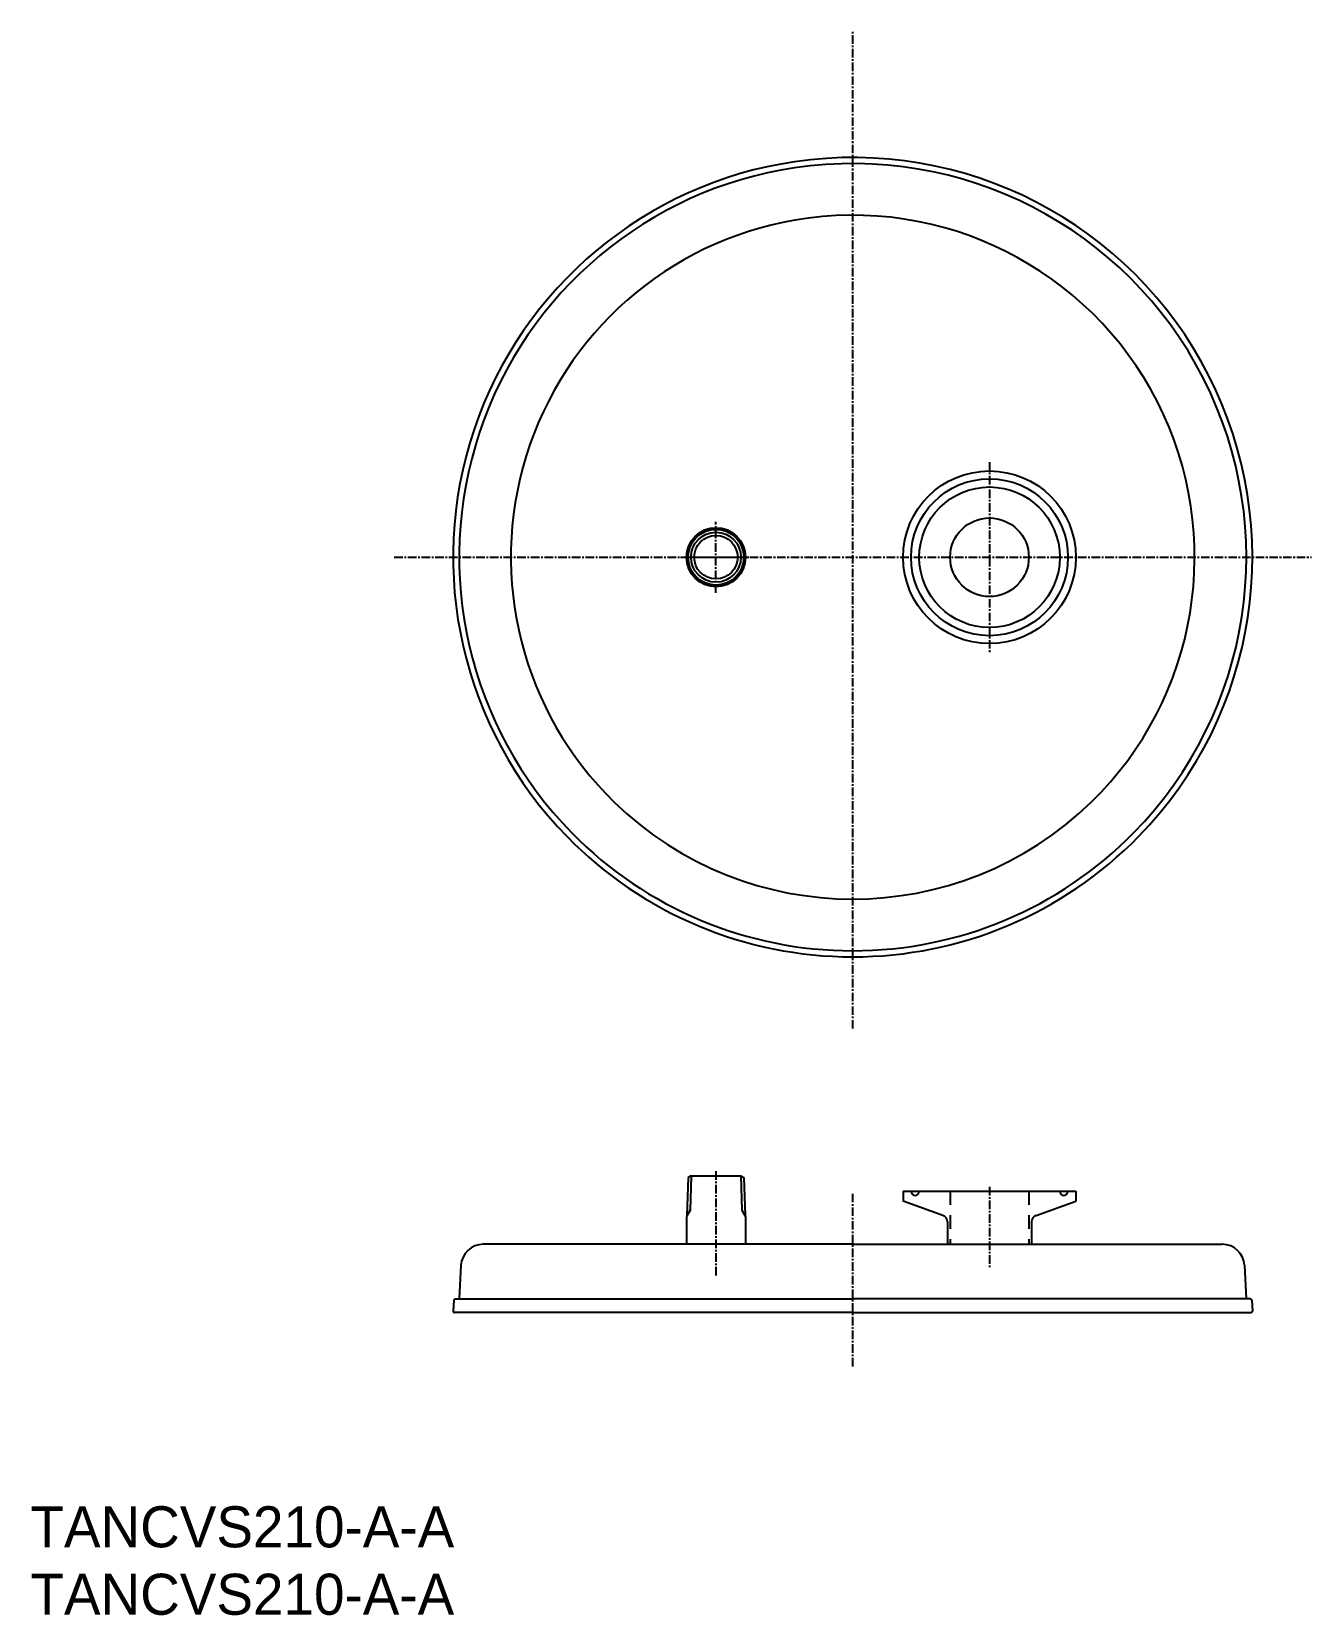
# Model space of a CAD drawing. Extents: x -10 to 364, y 30 to 493.
import ezdxf

# ---------------------------------------------------------------- set-up
doc = ezdxf.new("R2010")
doc.units = 0
doc.header["$LTSCALE"] = 2
for name, pattern in [('CENS', [13, 10, -1, 1, -1]), ('CENTER', [2, 1.25, -0.25, 0.25, -0.25]), ('DASHED', [3.5, 2, -1.5])]:
    doc.linetypes.add(name, pattern=pattern)
doc.layers.get('0').update_dxf_attribs({"linetype": 'CONTINUOUS'})
doc.layers.add('CENTER', color=1, linetype='CENTER')

msp = doc.modelspace()

# ---------------------------------------------------------------- linework, layer by layer
at = {"color": 1, "linetype": 'CENTER'}
for p, q in [((270.29, 367.17), (270.29, 311.62)), ((190.29, 329.01), (190.29, 349.77)), ((190.29, 159.81), (190.29, 129)), ((270.29, 155.23), (270.29, 131.37))]:
    msp.add_line(p, q, dxfattribs=at)
at = {"color": 1, "linetype": 'CENS'}
msp.add_line((179.91, 339.39), (200.67, 339.39), dxfattribs=at)
at = {"color": 7, "linetype": 'CONTINUOUS'}
for p, q in [((182.14, 158.01), (181.79, 146.84)), ((183.01, 158.46), (182.14, 158.01)), ((183.01, 158.46), (197.56, 158.46)), ((197.56, 158.46), (198.43, 158.01)), ((198.43, 158.01), (198.78, 146.84)), ((245.04, 153.96), (295.54, 153.96)), ((245.04, 153.96), (245.04, 151.11)), ((295.54, 153.96), (295.54, 151.11)), ((182.69, 148.41), (181.64, 146.58)), ((197.88, 148.41), (198.94, 146.58)), ((256.67, 146.88), (245.04, 151.11)), ((283.9, 146.88), (295.54, 151.11)), ((181.64, 146.58), (181.64, 138.46)), ((198.94, 146.58), (198.94, 138.46)), ((257.99, 145), (257.99, 138.46)), ((282.59, 145), (282.59, 138.46)), ((123.96, 138.46), (122.19, 138.46)), ((230.29, 138.46), (123.79, 138.46)), ((230.29, 138.46), (336.79, 138.46)), ((336.61, 138.46), (338.38, 138.46)), ((115.7, 132.3), (115.19, 122.46)), ((344.87, 132.3), (345.38, 122.46)), ((113.57, 122.08), (113.4, 118.88)), ((113.97, 122.46), (230.29, 122.46)), ((346.61, 122.46), (230.29, 122.46)), ((347.01, 122.08), (347.17, 118.88)), ((230.29, 118.46), (113.8, 118.46)), ((230.29, 118.46), (346.77, 118.46))]:
    msp.add_line(p, q, dxfattribs=at)
at = {"color": 3, "linetype": 'CONTINUOUS'}
for p, q in [((183.01, 158.46), (182.69, 148.41)), ((197.56, 158.46), (197.88, 148.41))]:
    msp.add_line(p, q, dxfattribs=at)
at = {"color": 3, "linetype": 'DASHED'}
for p, q in [((258.79, 153.96), (258.79, 138.46)), ((281.79, 153.96), (281.79, 138.46))]:
    msp.add_line(p, q, dxfattribs=at)
at = {"color": 7, "linetype": 'CONTINUOUS'}
for centre, radius in [((270.29, 339.39), 25.25), ((270.29, 339.39), 22.95), ((270.29, 339.39), 20.55), ((190.29, 339.39), 8.65), ((190.29, 339.39), 8.15), ((270.29, 339.39), 11.5), ((190.29, 339.39), 6.35)]:
    msp.add_circle(centre, radius, dxfattribs=at)
at = {"color": 3, "linetype": 'CONTINUOUS'}
msp.add_circle((190.29, 339.39), 7.3, dxfattribs=at)
at = {"color": 7, "linetype": 'CONTINUOUS'}
for centre, radius, start, end in [((230.29, 339.42), 116.89, 98.3627, 224.3627), ((230.29, 339.42), 116.89, 315.6373, 98.3627), ((230.29, 339.42), 115.12, 315.5079, 98.4921), ((230.29, 339.42), 115.12, 98.4921, 224.4921), ((230.29, 339.42), 100, 99.7731, 225.7731), ((230.29, 339.42), 100, 314.2269, 99.7731), ((230.29, 339.42), 100, 225.7731, 314.2269), ((230.29, 339.42), 116.89, 224.3627, 315.6373), ((230.29, 339.42), 115.12, 224.4921, 315.5079), ((248.54, 153.96), 1.2, 180, 0), ((292.04, 153.96), 1.2, 180, 0), ((255.99, 145), 2, 0, 70), ((284.59, 145), 2, 110, 180), ((122.19, 131.96), 6.5, 90, 177), ((338.38, 131.96), 6.5, 3, 90), ((113.97, 122.06), 0.4, 90, 177), ((346.61, 122.06), 0.4, 3, 90), ((113.8, 118.86), 0.4, 177, 270), ((346.77, 118.86), 0.4, 270, 3)]:
    msp.add_arc(centre, radius, start, end, dxfattribs=at)
at = {"layer": 'CENTER', "color": 1, "linetype": 'CENTER'}
for p, q in [((230.29, 201.54), (230.29, 493.1)), ((96.15, 339.42), (364.42, 339.42)), ((230.29, 102.73), (230.29, 153.3))]:
    msp.add_line(p, q, dxfattribs=at)

# ---------------------------------------------------------------- texts
for p in [(-10.22, 49.82), (-10.22, 30.1)]:
    msp.add_text('TANCVS210-A-A', height=12).set_placement(p)

doc.saveas('drawing.dxf')
